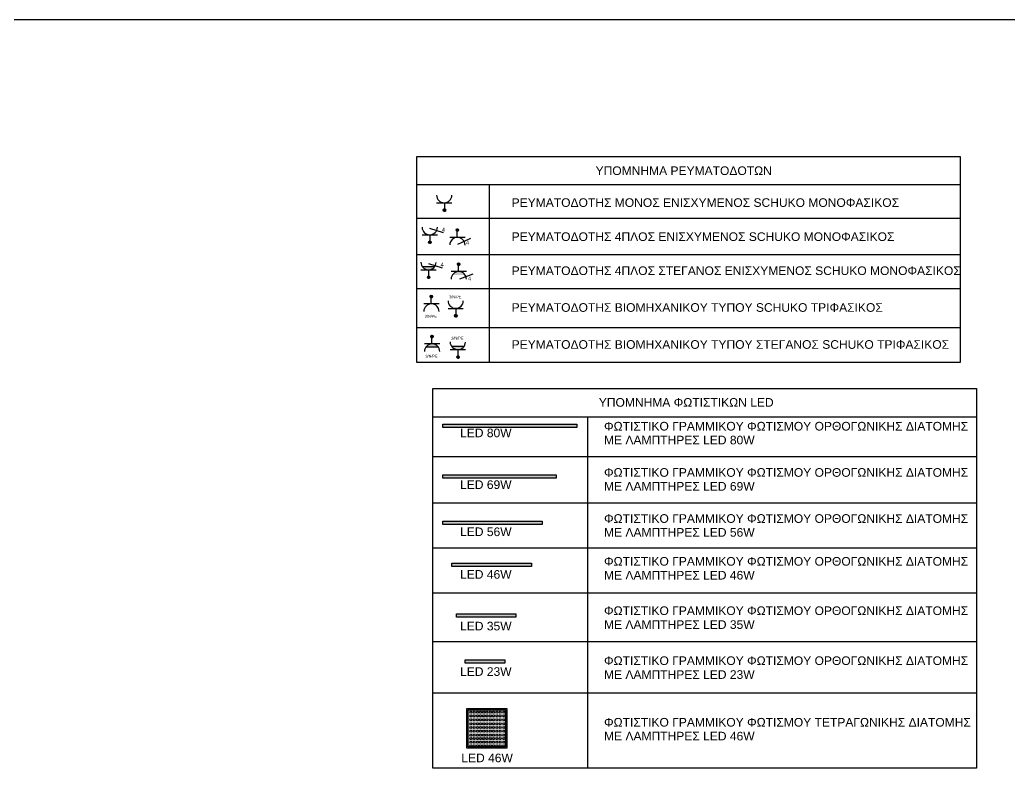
# Model space of a CAD drawing. Header units: metres. Extents: x -11 to 85, y -301 to 135.
# Drawn here: x 49.72 to 64.64, y -253.64 to -242.34 of the extents above; entities that cross this region are included whole.
import ezdxf

# ---------------------------------------------------------------- set-up
doc = ezdxf.new("R2010")
doc.units = ezdxf.units.M
doc.header["$LTSCALE"] = 0.036
for name, color, linetype in [('BORDER', 5, 'Continuous'), ('electext', 20, 'Continuous'), ('hatch color', 252, 'Continuous'), ('HLEK-SYMBOL', 3, 'Continuous'), ('HLEK_FL001_SYMBOLS', 230, 'Continuous'), ('KYKLOFORHTES', 152, 'Continuous'), ('LAYER-ON', 4, 'Continuous')]:
    doc.layers.add(name, color=color, linetype=linetype)
doc.styles.add('COMU-N', font='arial.ttf')
doc.styles.get("Standard").update_dxf_attribs({"font": 'arial.ttf'})

# ---------------------------------------------------------------- blocks, each defined once
blk = doc.blocks.new('art103')
at = {"layer": 'BORDER'}
blk.add_line((20.75, 14.6), (0.25, 14.6), dxfattribs=at)
blk = doc.blocks.new('gJ6_a14')
at = {"linetype": 'Continuous'}
for p, q in [((-0.1176, 0.1119), (0.113, 0.1119)), ((0, 0.1119), (0, 0))]:
    blk.add_line(p, q, dxfattribs=at)
blk.add_arc((-0.0023, 0.2279), 0.1153, 180, 358.95657, dxfattribs=at)
blk = doc.blocks.new('*X1779')
at = {"color": 0}
for p, q in [((15.598, 2.587), (15.737, 2.727)), ((15.598, 2.622), (15.702, 2.727)), ((15.601, 2.607), (15.609, 2.616)), ((15.604, 2.646), (15.605, 2.647)), ((15.605, 2.559), (15.765, 2.719)), ((15.605, 2.577), (15.614, 2.585)), ((15.609, 2.652), (15.618, 2.66)), ((15.611, 2.547), (15.618, 2.554)), ((15.614, 2.621), (15.623, 2.63)), ((15.617, 2.536), (15.789, 2.707)), ((15.618, 2.59), (15.627, 2.599)), ((15.623, 2.665), (15.631, 2.674)), ((15.623, 2.559), (15.631, 2.568)), ((15.627, 2.634), (15.636, 2.643)), ((15.627, 2.528), (15.636, 2.537)), ((15.631, 2.603), (15.64, 2.612)), ((15.633, 2.516), (15.808, 2.691)), ((15.636, 2.678), (15.645, 2.687)), ((15.636, 2.572), (15.645, 2.581)), ((15.64, 2.647), (15.649, 2.656)), ((15.64, 2.541), (15.649, 2.55)), ((15.645, 2.616), (15.654, 2.625)), ((15.645, 2.51), (15.654, 2.519)), ((15.649, 2.691), (15.658, 2.7)), ((15.649, 2.585), (15.658, 2.594)), ((15.653, 2.501), (15.824, 2.672)), ((15.654, 2.66), (15.662, 2.669)), ((15.654, 2.554), (15.662, 2.563)), ((15.658, 2.63), (15.667, 2.638)), ((15.658, 2.523), (15.667, 2.532)), ((15.662, 2.705), (15.671, 2.714)), ((15.662, 2.599), (15.671, 2.607)), ((15.664, 2.494), (15.671, 2.501)), ((15.667, 2.674), (15.676, 2.683)), ((15.667, 2.568), (15.676, 2.577)), ((15.671, 2.643), (15.68, 2.652)), ((15.671, 2.537), (15.68, 2.546)), ((15.676, 2.718), (15.678, 2.721)), ((15.676, 2.489), (15.836, 2.648)), ((15.676, 2.612), (15.685, 2.621)), ((15.676, 2.506), (15.685, 2.515)), ((15.68, 2.687), (15.689, 2.696)), ((15.68, 2.581), (15.689, 2.59)), ((15.685, 2.656), (15.693, 2.665)), ((15.685, 2.55), (15.693, 2.559)), ((15.689, 2.625), (15.698, 2.634)), ((15.689, 2.519), (15.698, 2.528)), ((15.693, 2.7), (15.702, 2.709)), ((15.693, 2.594), (15.702, 2.603)), ((15.693, 2.488), (15.702, 2.497)), ((15.698, 2.669), (15.707, 2.678)), ((15.698, 2.563), (15.707, 2.572)), ((15.702, 2.638), (15.711, 2.647)), ((15.702, 2.532), (15.711, 2.541)), ((15.705, 2.482), (15.843, 2.62)), ((15.707, 2.714), (15.715, 2.722)), ((15.707, 2.607), (15.715, 2.616)), ((15.707, 2.501), (15.715, 2.51)), ((15.711, 2.683), (15.72, 2.691)), ((15.711, 2.577), (15.72, 2.585)), ((15.715, 2.652), (15.724, 2.66)), ((15.715, 2.546), (15.724, 2.554)), ((15.72, 2.727), (15.721, 2.728)), ((15.72, 2.621), (15.729, 2.63)), ((15.72, 2.515), (15.729, 2.523)), ((15.724, 2.696), (15.733, 2.705)), ((15.724, 2.59), (15.733, 2.599)), ((15.724, 2.484), (15.733, 2.493)), ((15.729, 2.665), (15.738, 2.674)), ((15.729, 2.559), (15.738, 2.568)), ((15.733, 2.634), (15.742, 2.643)), ((15.733, 2.528), (15.742, 2.537)), ((15.738, 2.709), (15.746, 2.718)), ((15.738, 2.603), (15.746, 2.612)), ((15.738, 2.497), (15.746, 2.506)), ((15.741, 2.482), (15.842, 2.584)), ((15.742, 2.678), (15.751, 2.687)), ((15.742, 2.572), (15.751, 2.581)), ((15.746, 2.647), (15.755, 2.656)), ((15.746, 2.541), (15.755, 2.55)), ((15.751, 2.722), (15.752, 2.724)), ((15.751, 2.616), (15.76, 2.625)), ((15.751, 2.51), (15.76, 2.519)), ((15.755, 2.691), (15.764, 2.7)), ((15.755, 2.585), (15.764, 2.594)), ((15.76, 2.66), (15.768, 2.669)), ((15.76, 2.554), (15.768, 2.563)), ((15.764, 2.63), (15.773, 2.638)), ((15.764, 2.523), (15.773, 2.532)), ((15.768, 2.705), (15.777, 2.714)), ((15.768, 2.599), (15.777, 2.607)), ((15.768, 2.493), (15.777, 2.501)), ((15.773, 2.674), (15.782, 2.683)), ((15.773, 2.568), (15.782, 2.577)), ((15.777, 2.643), (15.786, 2.652)), ((15.777, 2.537), (15.786, 2.546)), ((15.782, 2.612), (15.791, 2.621)), ((15.782, 2.506), (15.791, 2.515)), ((15.786, 2.687), (15.795, 2.696)), ((15.786, 2.581), (15.795, 2.59)), ((15.791, 2.656), (15.799, 2.665)), ((15.791, 2.55), (15.799, 2.559)), ((15.795, 2.625), (15.804, 2.634)), ((15.795, 2.519), (15.804, 2.528)), ((15.799, 2.594), (15.808, 2.603)), ((15.804, 2.669), (15.813, 2.678)), ((15.804, 2.563), (15.813, 2.572)), ((15.808, 2.638), (15.817, 2.647)), ((15.808, 2.532), (15.817, 2.541)), ((15.813, 2.607), (15.822, 2.616)), ((15.817, 2.577), (15.826, 2.585)), ((15.822, 2.652), (15.83, 2.66)), ((15.822, 2.546), (15.83, 2.554)), ((15.826, 2.621), (15.835, 2.63)), ((15.83, 2.59), (15.839, 2.599)), ((15.835, 2.559), (15.835, 2.56)), ((15.839, 2.634), (15.84, 2.635)), ((15.844, 2.603), (15.844, 2.603))]:
    blk.add_line(p, q, dxfattribs=at)
blk = doc.blocks.new('GJ6_A78')
at = {"layer": 'HLEK-SYMBOL', "color": 0, "linetype": 'Continuous'}
blk.add_circle((0, 0), 0.0989, dxfattribs=at)
at = {"layer": 'HLEK-SYMBOL', "color": 0, "xscale": 0.8, "yscale": 0.8, "zscale": 0.8}
blk.add_blockref('*X1779', (-12.576, -2.084), dxfattribs=at)
blk = doc.blocks.new('priza')
at = {"layer": 'HLEK_FL001_SYMBOLS', "rotation": 180}
blk.add_blockref('gJ6_a14', (87.4, -100.495), dxfattribs=at)
at = {"layer": 'HLEK_FL001_SYMBOLS', "xscale": 0.1951472641207488, "yscale": 0.1951472641207488, "zscale": 0.1951472641207488}
blk.add_blockref('GJ6_A78', (87.4, -100.495), dxfattribs=at)
blk = doc.blocks.new('priza tetrapli')
at = {"layer": 'HLEK_FL001_SYMBOLS', "ltscale": 5}
blk.add_line((444.126, -18.901), (444.331, -18.966), dxfattribs=at)
at = {"layer": 'HLEK_FL001_SYMBOLS', "rotation": 180}
blk.add_blockref('priza', (531.53, -119.607), dxfattribs=at)
at = {"layer": 'HLEK_FL001_SYMBOLS', "ltscale": 5}
blk.add_text('4', height=0.06, dxfattribs=at).set_placement((444.31, -18.952))
blk = doc.blocks.new('priza tetrapli stegani')
at = {"layer": 'HLEK_FL001_SYMBOLS', "ltscale": 5}
h = blk.add_hatch(color=256, dxfattribs=at)
h.dxf.hatch_style = 1
h.paths.add_polyline_path([(443.2, -18.99, 0.523538), (443.39, -18.99)])
for p, q in [((443.294, -18.941), (443.499, -19.007)), ((443.2, -18.99), (443.39, -18.99))]:
    blk.add_line(p, q, dxfattribs=at)
at = {"layer": 'HLEK_FL001_SYMBOLS', "rotation": 180}
blk.add_blockref('priza', (530.697, -119.647), dxfattribs=at)
at = {"layer": 'HLEK_FL001_SYMBOLS', "ltscale": 5}
blk.add_text('4', height=0.06, dxfattribs=at).set_placement((443.477, -18.992))
blk = doc.blocks.new('priza biomixaniki')
at = {"layer": 'HLEK_FL001_SYMBOLS', "ltscale": 5}
h = blk.add_hatch(color=256, dxfattribs=at)
h.dxf.hatch_style = 1
h.paths.add_polyline_path([(443.2, -18.353, 0.523538), (443.39, -18.353)])
blk.add_line((443.2, -18.353), (443.39, -18.353), dxfattribs=at)
at = {"layer": 'HLEK_FL001_SYMBOLS', "rotation": 180}
blk.add_blockref('priza', (530.697, -119.011), dxfattribs=at)
at = {"layer": 'HLEK_FL001_SYMBOLS', "ltscale": 5}
blk.add_text('3/N/PE', height=0.042, dxfattribs=at).set_placement((443.195, -18.252))
blk = doc.blocks.new('tetrapli priza')
at = {"layer": 'HLEK_FL001_SYMBOLS', "ltscale": 5}
blk.add_line((479.644, -48.267), (479.839, -48.177), dxfattribs=at)
at = {"layer": 'HLEK_FL001_SYMBOLS'}
blk.add_blockref('priza', (392.234, 52.442), dxfattribs=at)
at = {"layer": 'HLEK_FL001_SYMBOLS', "ltscale": 5}
blk.add_text('4', height=0.06, dxfattribs=at).set_placement((479.764, -48.277))
blk = doc.blocks.new('tetrapli priza stegani')
at = {"layer": 'HLEK_FL001_SYMBOLS', "ltscale": 5}
h = blk.add_hatch(color=256, dxfattribs=at)
h.dxf.hatch_style = 1
h.paths.add_polyline_path([(477.948, -47.453, 0.523538), (477.759, -47.453)])
blk.add_line((477.87, -47.511), (478.071, -47.435), dxfattribs=at)
at = {"layer": 'HLEK_FL001_SYMBOLS'}
blk.add_blockref('priza', (390.451, 53.204), dxfattribs=at)
at = {"layer": 'HLEK_FL001_SYMBOLS', "ltscale": 5}
blk.add_text('4', height=0.06, dxfattribs=at).set_placement((477.994, -47.538))
blk = doc.blocks.new('biomixaniki priza')
at = {"layer": 'HLEK_FL001_SYMBOLS', "ltscale": 5}
h = blk.add_hatch(color=256, dxfattribs=at)
h.dxf.hatch_style = 1
h.paths.add_polyline_path([(461.251, -43.38, 0.523538), (461.061, -43.38)])
blk.add_line((461.251, -43.38), (461.061, -43.38), dxfattribs=at)
at = {"layer": 'HLEK_FL001_SYMBOLS'}
blk.add_blockref('priza', (373.754, 57.277), dxfattribs=at)
at = {"layer": 'HLEK_FL001_SYMBOLS', "ltscale": 5}
blk.add_text('3/N/PE', height=0.042, dxfattribs=at).set_placement((461.054, -43.537))
blk = doc.blocks.new('priza 1 biomizaniki')
at = {"layer": 'HLEK_FL001_SYMBOLS', "rotation": 180}
blk.add_blockref('priza', (552.431, -76.45), dxfattribs=at)
at = {"layer": 'HLEK_FL001_SYMBOLS', "ltscale": 5}
blk.add_text('3/N/PE', height=0.042, dxfattribs=at).set_placement((464.929, 24.309))
blk = doc.blocks.new('biomixaniki priza 1')
at = {"layer": 'HLEK_FL001_SYMBOLS'}
blk.add_blockref('priza', (376.919, 124.932), dxfattribs=at)
at = {"layer": 'HLEK_FL001_SYMBOLS', "ltscale": 5}
blk.add_text('3/N/PE', height=0.042, dxfattribs=at).set_placement((464.219, 24.118))
blk = doc.blocks.new('lampes fthorismou 150')
at = {"layer": 'hatch color'}
blk.add_hatch(color=181, dxfattribs=at).paths.add_polyline_path([(5.487, 4.642), (5.487, 4.692), (6.987, 4.692), (6.987, 4.642)])
at = {"layer": 'HLEK_FL001_SYMBOLS'}
blk.add_lwpolyline([(5.487, 4.642), (5.487, 4.692), (6.987, 4.692), (6.987, 4.642)], close=True, dxfattribs=at)
blk = doc.blocks.new('lampes fthorismou 120')
at = {"layer": 'hatch color'}
blk.add_hatch(color=181, dxfattribs=at).paths.add_polyline_path([(84.181, -99.264), (84.181, -99.214), (85.381, -99.214), (85.381, -99.264)])
at = {"layer": 'HLEK_FL001_SYMBOLS'}
blk.add_lwpolyline([(84.181, -99.264), (84.181, -99.214), (85.381, -99.214), (85.381, -99.264)], close=True, dxfattribs=at)
blk = doc.blocks.new('led 23W')
at = {"layer": 'hatch color'}
blk.add_hatch(color=181, dxfattribs=at).paths.add_polyline_path([(101.239, -6.773), (101.239, -6.723), (101.838, -6.723), (101.838, -6.773)])
at = {"layer": 'HLEK_FL001_SYMBOLS'}
blk.add_lwpolyline([(101.239, -6.773), (101.239, -6.723), (101.838, -6.723), (101.838, -6.773)], close=True, dxfattribs=at)
blk = doc.blocks.new('led 69W')
at = {"layer": 'hatch color'}
blk.add_hatch(color=181, dxfattribs=at).paths.add_polyline_path([(102.808, -3.636), (102.808, -3.686), (101.101, -3.686), (101.101, -3.636)])
at = {"layer": 'HLEK_FL001_SYMBOLS'}
blk.add_lwpolyline([(102.808, -3.636), (102.808, -3.686), (101.101, -3.686), (101.101, -3.636)], close=True, dxfattribs=at)
blk = doc.blocks.new('led 80W')
at = {"layer": 'hatch color'}
blk.add_hatch(color=181, dxfattribs=at).paths.add_polyline_path([(103.124, -2.587), (103.124, -2.637), (101.101, -2.637), (101.101, -2.587)])
at = {"layer": 'HLEK_FL001_SYMBOLS'}
blk.add_lwpolyline([(103.124, -2.587), (103.124, -2.637), (101.101, -2.637), (101.101, -2.587)], close=True, dxfattribs=at)
blk = doc.blocks.new('led 46W tetragono')
at = {"layer": 'HLEK_FL001_SYMBOLS'}
h = blk.add_hatch(color=256, dxfattribs=at)
h.dxf.hatch_style = 1
h.paths.add_polyline_path([(104.728, -8.122), (104.728, -8.722), (105.328, -8.722), (105.328, -8.122)])
h.paths.add_polyline_path([(105.308, -8.142), (105.308, -8.702), (104.748, -8.702), (104.748, -8.142)], flags=16)
h.paths.add_polyline_path([(104.949, -8.177, -1), (104.919, -8.177, -1)], flags=0)
h.paths.add_polyline_path([(104.995, -8.177, -1), (104.965, -8.177, -1)], flags=0)
h.paths.add_polyline_path([(104.901, -8.177, -1), (104.871, -8.177, -1)], flags=0)
h.paths.add_polyline_path([(105.043, -8.177, -1), (105.013, -8.177, -1)], flags=0)
h.paths.add_polyline_path([(104.949, -8.234, -1), (104.919, -8.234, -1)], flags=0)
h.paths.add_polyline_path([(104.995, -8.234, -1), (104.965, -8.234, -1)], flags=0)
h.paths.add_polyline_path([(104.901, -8.234, -1), (104.871, -8.234, -1)], flags=0)
h.paths.add_polyline_path([(104.853, -8.177, -1), (104.823, -8.177, -1)], flags=0)
h.paths.add_polyline_path([(105.043, -8.234, -1), (105.013, -8.234, -1)], flags=0)
h.paths.add_polyline_path([(105.095, -8.177, -1), (105.065, -8.177, -1)], flags=0)
h.paths.add_polyline_path([(104.853, -8.234, -1), (104.823, -8.234, -1)], flags=0)
h.paths.add_polyline_path([(105.095, -8.234, -1), (105.065, -8.234, -1)], flags=0)
h.paths.add_polyline_path([(104.949, -8.293, -1), (104.919, -8.293, -1)], flags=0)
h.paths.add_polyline_path([(104.995, -8.293, -1), (104.965, -8.293, -1)], flags=0)
h.paths.add_polyline_path([(104.801, -8.177, -1), (104.771, -8.177, -1)], flags=0)
h.paths.add_polyline_path([(104.901, -8.293, -1), (104.871, -8.293, -1)], flags=0)
h.paths.add_polyline_path([(105.043, -8.293, -1), (105.013, -8.293, -1)], flags=0)
h.paths.add_polyline_path([(105.145, -8.177, -1), (105.115, -8.177, -1)], flags=0)
h.paths.add_polyline_path([(104.801, -8.234, -1), (104.771, -8.234, -1)], flags=0)
h.paths.add_polyline_path([(104.853, -8.293, -1), (104.823, -8.293, -1)], flags=0)
h.paths.add_polyline_path([(105.145, -8.234, -1), (105.115, -8.234, -1)], flags=0)
h.paths.add_polyline_path([(105.095, -8.293, -1), (105.065, -8.293, -1)], flags=0)
h.paths.add_polyline_path([(104.949, -8.352, -1), (104.919, -8.352, -1)], flags=0)
h.paths.add_polyline_path([(104.995, -8.352, -1), (104.965, -8.352, -1)], flags=0)
h.paths.add_polyline_path([(105.194, -8.177, -1), (105.164, -8.177, -1)], flags=0)
h.paths.add_polyline_path([(104.901, -8.352, -1), (104.871, -8.352, -1)], flags=0)
h.paths.add_polyline_path([(105.043, -8.352, -1), (105.013, -8.352, -1)], flags=0)
h.paths.add_polyline_path([(104.801, -8.293, -1), (104.771, -8.293, -1)], flags=0)
h.paths.add_polyline_path([(105.145, -8.293, -1), (105.115, -8.293, -1)], flags=0)
h.paths.add_polyline_path([(105.194, -8.234, -1), (105.164, -8.234, -1)], flags=0)
h.paths.add_polyline_path([(104.853, -8.352, -1), (104.823, -8.352, -1)], flags=0)
h.paths.add_polyline_path([(105.095, -8.352, -1), (105.065, -8.352, -1)], flags=0)
h.paths.add_polyline_path([(105.194, -8.293, -1), (105.164, -8.293, -1)], flags=0)
h.paths.add_polyline_path([(105.244, -8.177, -1), (105.214, -8.177, -1)], flags=0)
h.paths.add_polyline_path([(104.801, -8.352, -1), (104.771, -8.352, -1)], flags=0)
h.paths.add_polyline_path([(104.949, -8.408, -1), (104.919, -8.408, -1)], flags=0)
h.paths.add_polyline_path([(104.995, -8.408, -1), (104.965, -8.408, -1)], flags=0)
h.paths.add_polyline_path([(105.145, -8.352, -1), (105.115, -8.352, -1)], flags=0)
h.paths.add_polyline_path([(104.901, -8.408, -1), (104.871, -8.408, -1)], flags=0)
h.paths.add_polyline_path([(105.043, -8.408, -1), (105.013, -8.408, -1)], flags=0)
h.paths.add_polyline_path([(105.244, -8.234, -1), (105.214, -8.234, -1)], flags=0)
h.paths.add_polyline_path([(104.853, -8.408, -1), (104.823, -8.408, -1)], flags=0)
h.paths.add_polyline_path([(105.095, -8.408, -1), (105.065, -8.408, -1)], flags=0)
h.paths.add_polyline_path([(105.194, -8.352, -1), (105.164, -8.352, -1)], flags=0)
h.paths.add_polyline_path([(105.244, -8.293, -1), (105.214, -8.293, -1)], flags=0)
h.paths.add_polyline_path([(104.801, -8.408, -1), (104.771, -8.408, -1)], flags=0)
h.paths.add_polyline_path([(105.145, -8.408, -1), (105.115, -8.408, -1)], flags=0)
h.paths.add_polyline_path([(105.299, -8.177, -1), (105.269, -8.177, -1)], flags=0)
h.paths.add_polyline_path([(104.949, -8.465, -1), (104.919, -8.465, -1)], flags=0)
h.paths.add_polyline_path([(104.995, -8.465, -1), (104.965, -8.465, -1)], flags=0)
h.paths.add_polyline_path([(104.901, -8.465, -1), (104.871, -8.465, -1)], flags=0)
h.paths.add_polyline_path([(105.043, -8.465, -1), (105.013, -8.465, -1)], flags=0)
h.paths.add_polyline_path([(105.299, -8.234, -1), (105.269, -8.234, -1)], flags=0)
h.paths.add_polyline_path([(105.244, -8.352, -1), (105.214, -8.352, -1)], flags=0)
h.paths.add_polyline_path([(104.853, -8.465, -1), (104.823, -8.465, -1)], flags=0)
h.paths.add_polyline_path([(105.194, -8.408, -1), (105.164, -8.408, -1)], flags=0)
h.paths.add_polyline_path([(105.095, -8.465, -1), (105.065, -8.465, -1)], flags=0)
h.paths.add_polyline_path([(105.299, -8.293, -1), (105.269, -8.293, -1)], flags=0)
h.paths.add_polyline_path([(104.801, -8.465, -1), (104.771, -8.465, -1)], flags=0)
h.paths.add_polyline_path([(105.145, -8.465, -1), (105.115, -8.465, -1)], flags=0)
h.paths.add_polyline_path([(105.244, -8.408, -1), (105.214, -8.408, -1)], flags=0)
h.paths.add_polyline_path([(104.949, -8.522, -1), (104.919, -8.522, -1)], flags=0)
h.paths.add_polyline_path([(104.995, -8.522, -1), (104.965, -8.522, -1)], flags=0)
h.paths.add_polyline_path([(105.299, -8.352, -1), (105.269, -8.352, -1)], flags=0)
h.paths.add_polyline_path([(104.901, -8.522, -1), (104.871, -8.522, -1)], flags=0)
h.paths.add_polyline_path([(105.043, -8.522, -1), (105.013, -8.522, -1)], flags=0)
h.paths.add_polyline_path([(105.194, -8.465, -1), (105.164, -8.465, -1)], flags=0)
h.paths.add_polyline_path([(104.853, -8.522, -1), (104.823, -8.522, -1)], flags=0)
h.paths.add_polyline_path([(105.095, -8.522, -1), (105.065, -8.522, -1)], flags=0)
h.paths.add_polyline_path([(104.801, -8.522, -1), (104.771, -8.522, -1)], flags=0)
h.paths.add_polyline_path([(105.145, -8.522, -1), (105.115, -8.522, -1)], flags=0)
h.paths.add_polyline_path([(105.299, -8.408, -1), (105.269, -8.408, -1)], flags=0)
h.paths.add_polyline_path([(105.244, -8.465, -1), (105.214, -8.465, -1)], flags=0)
h.paths.add_polyline_path([(104.949, -8.576, -1), (104.919, -8.576, -1)], flags=0)
h.paths.add_polyline_path([(104.995, -8.576, -1), (104.965, -8.576, -1)], flags=0)
h.paths.add_polyline_path([(105.194, -8.522, -1), (105.164, -8.522, -1)], flags=0)
h.paths.add_polyline_path([(104.901, -8.576, -1), (104.871, -8.576, -1)], flags=0)
h.paths.add_polyline_path([(105.043, -8.576, -1), (105.013, -8.576, -1)], flags=0)
h.paths.add_polyline_path([(104.853, -8.576, -1), (104.823, -8.576, -1)], flags=0)
h.paths.add_polyline_path([(105.095, -8.576, -1), (105.065, -8.576, -1)], flags=0)
h.paths.add_polyline_path([(105.299, -8.465, -1), (105.269, -8.465, -1)], flags=0)
h.paths.add_polyline_path([(104.801, -8.576, -1), (104.771, -8.576, -1)], flags=0)
h.paths.add_polyline_path([(105.244, -8.522, -1), (105.214, -8.522, -1)], flags=0)
h.paths.add_polyline_path([(105.145, -8.576, -1), (105.115, -8.576, -1)], flags=0)
h.paths.add_polyline_path([(105.194, -8.576, -1), (105.164, -8.576, -1)], flags=0)
h.paths.add_polyline_path([(104.949, -8.63, -1), (104.919, -8.63, -1)], flags=0)
h.paths.add_polyline_path([(104.995, -8.63, -1), (104.965, -8.63, -1)], flags=0)
h.paths.add_polyline_path([(104.901, -8.63, -1), (104.871, -8.63, -1)], flags=0)
h.paths.add_polyline_path([(105.043, -8.63, -1), (105.013, -8.63, -1)], flags=0)
h.paths.add_polyline_path([(105.299, -8.522, -1), (105.269, -8.522, -1)], flags=0)
h.paths.add_polyline_path([(104.853, -8.63, -1), (104.823, -8.63, -1)], flags=0)
h.paths.add_polyline_path([(105.095, -8.63, -1), (105.065, -8.63, -1)], flags=0)
h.paths.add_polyline_path([(105.244, -8.576, -1), (105.214, -8.576, -1)], flags=0)
h.paths.add_polyline_path([(104.801, -8.63, -1), (104.771, -8.63, -1)], flags=0)
h.paths.add_polyline_path([(105.145, -8.63, -1), (105.115, -8.63, -1)], flags=0)
h.paths.add_polyline_path([(105.194, -8.63, -1), (105.164, -8.63, -1)], flags=0)
h.paths.add_polyline_path([(104.949, -8.683, -1), (104.919, -8.683, -1)], flags=0)
h.paths.add_polyline_path([(104.995, -8.683, -1), (104.965, -8.683, -1)], flags=0)
h.paths.add_polyline_path([(105.299, -8.576, -1), (105.269, -8.576, -1)], flags=0)
h.paths.add_polyline_path([(104.901, -8.683, -1), (104.871, -8.683, -1)], flags=0)
h.paths.add_polyline_path([(105.043, -8.683, -1), (105.013, -8.683, -1)], flags=0)
h.paths.add_polyline_path([(104.853, -8.683, -1), (104.823, -8.683, -1)], flags=0)
h.paths.add_polyline_path([(105.095, -8.683, -1), (105.065, -8.683, -1)], flags=0)
h.paths.add_polyline_path([(105.244, -8.63, -1), (105.214, -8.63, -1)], flags=0)
h.paths.add_polyline_path([(104.801, -8.683, -1), (104.771, -8.683, -1)], flags=0)
h.paths.add_polyline_path([(105.145, -8.683, -1), (105.115, -8.683, -1)], flags=0)
h.paths.add_polyline_path([(105.194, -8.683, -1), (105.164, -8.683, -1)], flags=0)
h.paths.add_polyline_path([(105.299, -8.63, -1), (105.269, -8.63, -1)], flags=0)
h.paths.add_polyline_path([(105.244, -8.683, -1), (105.214, -8.683, -1)], flags=0)
h.paths.add_polyline_path([(105.299, -8.683, -1), (105.269, -8.683, -1)], flags=0)
h = blk.add_hatch(color=181, dxfattribs=at)
h.dxf.hatch_style = 1
h.paths.add_polyline_path([(104.748, -8.142), (104.748, -8.702), (105.308, -8.702), (105.308, -8.142)])
h.paths.add_polyline_path([(104.995, -8.352, -1), (104.965, -8.352, -1)], flags=16)
h.paths.add_polyline_path([(105.043, -8.352, -1), (105.013, -8.352, -1)], flags=16)
h.paths.add_polyline_path([(104.965, -8.293, -1), (104.995, -8.293, -1)], flags=16)
h.paths.add_polyline_path([(105.013, -8.293, -1), (105.043, -8.293, -1)], flags=16)
h.paths.add_polyline_path([(104.949, -8.352, -1), (104.919, -8.352, -1)], flags=16)
h.paths.add_polyline_path([(104.919, -8.293, -1), (104.949, -8.293, -1)], flags=16)
h.paths.add_polyline_path([(105.095, -8.352, -1), (105.065, -8.352, -1)], flags=16)
h.paths.add_polyline_path([(105.065, -8.293, -1), (105.095, -8.293, -1)], flags=16)
h.paths.add_polyline_path([(104.995, -8.408, -1), (104.965, -8.408, -1)], flags=16)
h.paths.add_polyline_path([(105.043, -8.408, -1), (105.013, -8.408, -1)], flags=16)
h.paths.add_polyline_path([(104.965, -8.234, -1), (104.995, -8.234, -1)], flags=16)
h.paths.add_polyline_path([(105.013, -8.234, -1), (105.043, -8.234, -1)], flags=16)
h.paths.add_polyline_path([(104.949, -8.408, -1), (104.919, -8.408, -1)], flags=16)
h.paths.add_polyline_path([(105.095, -8.408, -1), (105.065, -8.408, -1)], flags=16)
h.paths.add_polyline_path([(104.919, -8.234, -1), (104.949, -8.234, -1)], flags=16)
h.paths.add_polyline_path([(105.065, -8.234, -1), (105.095, -8.234, -1)], flags=16)
h.paths.add_polyline_path([(104.901, -8.352, -1), (104.871, -8.352, -1)], flags=16)
h.paths.add_polyline_path([(104.871, -8.293, -1), (104.901, -8.293, -1)], flags=16)
h.paths.add_polyline_path([(105.145, -8.352, -1), (105.115, -8.352, -1)], flags=16)
h.paths.add_polyline_path([(105.115, -8.293, -1), (105.145, -8.293, -1)], flags=16)
h.paths.add_polyline_path([(104.995, -8.465, -1), (104.965, -8.465, -1)], flags=16)
h.paths.add_polyline_path([(105.043, -8.465, -1), (105.013, -8.465, -1)], flags=16)
h.paths.add_polyline_path([(104.901, -8.408, -1), (104.871, -8.408, -1)], flags=16)
h.paths.add_polyline_path([(104.871, -8.234, -1), (104.901, -8.234, -1)], flags=16)
h.paths.add_polyline_path([(104.965, -8.177, -1), (104.995, -8.177, -1)], flags=16)
h.paths.add_polyline_path([(105.013, -8.177, -1), (105.043, -8.177, -1)], flags=16)
h.paths.add_polyline_path([(105.145, -8.408, -1), (105.115, -8.408, -1)], flags=16)
h.paths.add_polyline_path([(104.949, -8.465, -1), (104.919, -8.465, -1)], flags=16)
h.paths.add_polyline_path([(105.115, -8.234, -1), (105.145, -8.234, -1)], flags=16)
h.paths.add_polyline_path([(105.095, -8.465, -1), (105.065, -8.465, -1)], flags=16)
h.paths.add_polyline_path([(104.919, -8.177, -1), (104.949, -8.177, -1)], flags=16)
h.paths.add_polyline_path([(105.065, -8.177, -1), (105.095, -8.177, -1)], flags=16)
h.paths.add_polyline_path([(104.853, -8.352, -1), (104.823, -8.352, -1)], flags=16)
h.paths.add_polyline_path([(104.823, -8.293, -1), (104.853, -8.293, -1)], flags=16)
h.paths.add_polyline_path([(105.194, -8.352, -1), (105.164, -8.352, -1)], flags=16)
h.paths.add_polyline_path([(105.164, -8.293, -1), (105.194, -8.293, -1)], flags=16)
h.paths.add_polyline_path([(104.901, -8.465, -1), (104.871, -8.465, -1)], flags=16)
h.paths.add_polyline_path([(104.853, -8.408, -1), (104.823, -8.408, -1)], flags=16)
h.paths.add_polyline_path([(105.145, -8.465, -1), (105.115, -8.465, -1)], flags=16)
h.paths.add_polyline_path([(104.871, -8.177, -1), (104.901, -8.177, -1)], flags=16)
h.paths.add_polyline_path([(104.823, -8.234, -1), (104.853, -8.234, -1)], flags=16)
h.paths.add_polyline_path([(105.194, -8.408, -1), (105.164, -8.408, -1)], flags=16)
h.paths.add_polyline_path([(105.115, -8.177, -1), (105.145, -8.177, -1)], flags=16)
h.paths.add_polyline_path([(104.995, -8.522, -1), (104.965, -8.522, -1)], flags=16)
h.paths.add_polyline_path([(105.043, -8.522, -1), (105.013, -8.522, -1)], flags=16)
h.paths.add_polyline_path([(105.164, -8.234, -1), (105.194, -8.234, -1)], flags=16)
h.paths.add_polyline_path([(104.949, -8.522, -1), (104.919, -8.522, -1)], flags=16)
h.paths.add_polyline_path([(105.095, -8.522, -1), (105.065, -8.522, -1)], flags=16)
h.paths.add_polyline_path([(104.853, -8.465, -1), (104.823, -8.465, -1)], flags=16)
h.paths.add_polyline_path([(104.801, -8.352, -1), (104.771, -8.352, -1)], flags=16)
h.paths.add_polyline_path([(104.771, -8.293, -1), (104.801, -8.293, -1)], flags=16)
h.paths.add_polyline_path([(104.823, -8.177, -1), (104.853, -8.177, -1)], flags=16)
h.paths.add_polyline_path([(105.194, -8.465, -1), (105.164, -8.465, -1)], flags=16)
h.paths.add_polyline_path([(105.244, -8.352, -1), (105.214, -8.352, -1)], flags=16)
h.paths.add_polyline_path([(104.901, -8.522, -1), (104.871, -8.522, -1)], flags=16)
h.paths.add_polyline_path([(105.214, -8.293, -1), (105.244, -8.293, -1)], flags=16)
h.paths.add_polyline_path([(105.164, -8.177, -1), (105.194, -8.177, -1)], flags=16)
h.paths.add_polyline_path([(104.801, -8.408, -1), (104.771, -8.408, -1)], flags=16)
h.paths.add_polyline_path([(105.145, -8.522, -1), (105.115, -8.522, -1)], flags=16)
h.paths.add_polyline_path([(104.771, -8.234, -1), (104.801, -8.234, -1)], flags=16)
h.paths.add_polyline_path([(105.244, -8.408, -1), (105.214, -8.408, -1)], flags=16)
h.paths.add_polyline_path([(105.214, -8.234, -1), (105.244, -8.234, -1)], flags=16)
h.paths.add_polyline_path([(104.995, -8.576, -1), (104.965, -8.576, -1)], flags=16)
h.paths.add_polyline_path([(105.043, -8.576, -1), (105.013, -8.576, -1)], flags=16)
h.paths.add_polyline_path([(104.853, -8.522, -1), (104.823, -8.522, -1)], flags=16)
h.paths.add_polyline_path([(104.801, -8.465, -1), (104.771, -8.465, -1)], flags=16)
h.paths.add_polyline_path([(104.949, -8.576, -1), (104.919, -8.576, -1)], flags=16)
h.paths.add_polyline_path([(105.095, -8.576, -1), (105.065, -8.576, -1)], flags=16)
h.paths.add_polyline_path([(105.194, -8.522, -1), (105.164, -8.522, -1)], flags=16)
h.paths.add_polyline_path([(104.771, -8.177, -1), (104.801, -8.177, -1)], flags=16)
h.paths.add_polyline_path([(105.244, -8.465, -1), (105.214, -8.465, -1)], flags=16)
h.paths.add_polyline_path([(105.214, -8.177, -1), (105.244, -8.177, -1)], flags=16)
h.paths.add_polyline_path([(104.901, -8.576, -1), (104.871, -8.576, -1)], flags=16)
h.paths.add_polyline_path([(105.145, -8.576, -1), (105.115, -8.576, -1)], flags=16)
h.paths.add_polyline_path([(105.299, -8.352, -1), (105.269, -8.352, -1)], flags=16)
h.paths.add_polyline_path([(105.269, -8.293, -1), (105.299, -8.293, -1)], flags=16)
h.paths.add_polyline_path([(105.299, -8.408, -1), (105.269, -8.408, -1)], flags=16)
h.paths.add_polyline_path([(104.801, -8.522, -1), (104.771, -8.522, -1)], flags=16)
h.paths.add_polyline_path([(105.269, -8.234, -1), (105.299, -8.234, -1)], flags=16)
h.paths.add_polyline_path([(105.244, -8.522, -1), (105.214, -8.522, -1)], flags=16)
h.paths.add_polyline_path([(104.853, -8.576, -1), (104.823, -8.576, -1)], flags=16)
h.paths.add_polyline_path([(104.995, -8.63, -1), (104.965, -8.63, -1)], flags=16)
h.paths.add_polyline_path([(105.194, -8.576, -1), (105.164, -8.576, -1)], flags=16)
h.paths.add_polyline_path([(105.043, -8.63, -1), (105.013, -8.63, -1)], flags=16)
h.paths.add_polyline_path([(104.949, -8.63, -1), (104.919, -8.63, -1)], flags=16)
h.paths.add_polyline_path([(105.299, -8.465, -1), (105.269, -8.465, -1)], flags=16)
h.paths.add_polyline_path([(105.095, -8.63, -1), (105.065, -8.63, -1)], flags=16)
h.paths.add_polyline_path([(105.269, -8.177, -1), (105.299, -8.177, -1)], flags=16)
h.paths.add_polyline_path([(104.901, -8.63, -1), (104.871, -8.63, -1)], flags=16)
h.paths.add_polyline_path([(105.145, -8.63, -1), (105.115, -8.63, -1)], flags=16)
h.paths.add_polyline_path([(104.801, -8.576, -1), (104.771, -8.576, -1)], flags=16)
h.paths.add_polyline_path([(105.244, -8.576, -1), (105.214, -8.576, -1)], flags=16)
h.paths.add_polyline_path([(105.299, -8.522, -1), (105.269, -8.522, -1)], flags=16)
h.paths.add_polyline_path([(104.853, -8.63, -1), (104.823, -8.63, -1)], flags=16)
h.paths.add_polyline_path([(105.194, -8.63, -1), (105.164, -8.63, -1)], flags=16)
h.paths.add_polyline_path([(104.995, -8.683, -1), (104.965, -8.683, -1)], flags=16)
h.paths.add_polyline_path([(105.043, -8.683, -1), (105.013, -8.683, -1)], flags=16)
h.paths.add_polyline_path([(104.949, -8.683, -1), (104.919, -8.683, -1)], flags=16)
h.paths.add_polyline_path([(105.095, -8.683, -1), (105.065, -8.683, -1)], flags=16)
h.paths.add_polyline_path([(104.801, -8.63, -1), (104.771, -8.63, -1)], flags=16)
h.paths.add_polyline_path([(104.901, -8.683, -1), (104.871, -8.683, -1)], flags=16)
h.paths.add_polyline_path([(105.299, -8.576, -1), (105.269, -8.576, -1)], flags=16)
h.paths.add_polyline_path([(105.145, -8.683, -1), (105.115, -8.683, -1)], flags=16)
h.paths.add_polyline_path([(105.244, -8.63, -1), (105.214, -8.63, -1)], flags=16)
h.paths.add_polyline_path([(104.853, -8.683, -1), (104.823, -8.683, -1)], flags=16)
h.paths.add_polyline_path([(105.194, -8.683, -1), (105.164, -8.683, -1)], flags=16)
h.paths.add_polyline_path([(105.299, -8.63, -1), (105.269, -8.63, -1)], flags=16)
h.paths.add_polyline_path([(104.801, -8.683, -1), (104.771, -8.683, -1)], flags=16)
h.paths.add_polyline_path([(105.244, -8.683, -1), (105.214, -8.683, -1)], flags=16)
h.paths.add_polyline_path([(105.299, -8.683, -1), (105.269, -8.683, -1)], flags=16)
for points in [[(104.728, -8.122), (105.328, -8.122), (105.328, -8.722), (104.728, -8.722)], [(104.748, -8.142), (105.308, -8.142), (105.308, -8.702), (104.748, -8.702)]]:
    blk.add_lwpolyline(points, close=True, dxfattribs=at)
for centre in [(104.786, -8.177), (104.838, -8.177), (104.886, -8.177), (104.934, -8.177), (104.98, -8.177), (105.028, -8.177), (105.08, -8.177), (105.13, -8.177), (105.179, -8.177), (105.229, -8.177), (105.284, -8.177), (104.786, -8.234), (104.786, -8.293), (104.786, -8.352), (104.838, -8.234), (104.838, -8.293), (104.838, -8.352), (104.886, -8.234), (104.886, -8.293), (104.886, -8.352), (104.934, -8.234), (104.934, -8.293), (104.934, -8.352), (104.98, -8.234), (104.98, -8.293), (104.98, -8.352), (105.028, -8.234), (105.028, -8.293), (105.028, -8.352), (105.08, -8.234), (105.08, -8.293), (105.08, -8.352), (105.13, -8.234), (105.13, -8.293), (105.13, -8.352), (105.179, -8.234), (105.179, -8.293), (105.179, -8.352), (105.229, -8.234), (105.229, -8.293), (105.229, -8.352), (105.284, -8.234), (105.284, -8.293), (105.284, -8.352), (104.786, -8.408), (104.786, -8.465), (104.838, -8.408), (104.838, -8.465), (104.886, -8.408), (104.886, -8.465), (104.934, -8.408), (104.934, -8.465), (104.98, -8.408), (104.98, -8.465), (105.028, -8.408), (105.028, -8.465), (105.08, -8.408), (105.08, -8.465), (105.13, -8.408), (105.13, -8.465), (105.179, -8.408), (105.179, -8.465), (105.229, -8.408), (105.229, -8.465), (105.284, -8.408), (105.284, -8.465), (104.786, -8.522), (104.786, -8.576), (104.786, -8.63), (104.838, -8.522), (104.838, -8.576), (104.838, -8.63), (104.886, -8.522), (104.886, -8.576), (104.886, -8.63), (104.934, -8.522), (104.934, -8.576), (104.934, -8.63), (104.98, -8.522), (104.98, -8.576), (104.98, -8.63), (105.028, -8.522), (105.028, -8.576), (105.028, -8.63), (105.08, -8.522), (105.08, -8.576), (105.08, -8.63), (105.13, -8.522), (105.13, -8.576), (105.13, -8.63), (105.179, -8.522), (105.179, -8.576), (105.179, -8.63), (105.229, -8.522), (105.229, -8.576), (105.229, -8.63), (105.284, -8.522), (105.284, -8.576), (105.284, -8.63), (104.786, -8.683), (104.838, -8.683), (104.886, -8.683), (104.934, -8.683), (104.98, -8.683), (105.028, -8.683), (105.08, -8.683), (105.13, -8.683), (105.179, -8.683), (105.229, -8.683), (105.284, -8.683)]:
    blk.add_circle(centre, 0.015, dxfattribs=at)

msp = doc.modelspace()

# ---------------------------------------------------------------- hatches: boundary and pattern name
at = {"layer": 'hatch color'}
msp.add_hatch(color=181, dxfattribs=at).paths.add_polyline_path([(56.308, -251.358), (56.308, -251.308), (57.203, -251.308), (57.203, -251.358)])

# ---------------------------------------------------------------- linework, layer by layer
at = {"layer": 'electext'}
for p, q in [((55.7, -244.826), (63.905, -244.826)), ((56.799, -244.826), (56.799, -247.514)), ((55.7, -245.336), (63.905, -245.336)), ((55.7, -245.885), (63.905, -245.885)), ((55.7, -246.396), (63.905, -246.396)), ((55.7, -246.984), (63.905, -246.984)), ((55.949, -248.334), (64.149, -248.334)), ((58.284, -248.331), (58.284, -253.635)), ((55.949, -248.934), (64.149, -248.934)), ((55.949, -249.632), (64.149, -249.632)), ((55.949, -250.309), (64.149, -250.309)), ((55.949, -250.987), (64.149, -250.987)), ((55.949, -251.723), (64.149, -251.723)), ((55.949, -252.497), (64.149, -252.497))]:
    msp.add_line(p, q, dxfattribs=at)
for points in [[(55.71, -244.404), (63.905, -244.404), (63.905, -247.514), (55.71, -247.514)], [(55.949, -247.905), (64.149, -247.905), (64.149, -253.635), (55.949, -253.635)]]:
    msp.add_lwpolyline(points, close=True, dxfattribs=at)
at = {"layer": 'HLEK_FL001_SYMBOLS'}
msp.add_lwpolyline([(56.308, -251.358), (56.308, -251.308), (57.203, -251.308), (57.203, -251.358)], close=True, dxfattribs=at)

# ---------------------------------------------------------------- block references
at = {"layer": 'HLEK_FL001_SYMBOLS', "rotation": 180}
for name, p in [('priza', (143.526, -345.711)), ('lampes fthorismou 150', (63.088, -245.264))]:
    msp.add_blockref(name, p, dxfattribs=at)
at = {"layer": 'HLEK_FL001_SYMBOLS'}
for name, p in [('priza tetrapli', (-388.223, -226.588)), ('tetrapli priza', (-423.314, -197.461)), ('priza tetrapli stegani', (-387.409, -227.077)), ('tetrapli priza stegani', (-421.511, -198.739)), ('biomixaniki priza 1', (-408.391, -270.955)), ('priza 1 biomizaniki', (-408.733, -270.854)), ('biomixaniki priza', (-405.216, -203.903)), ('priza biomixaniki', (-386.967, -228.916)), ('lampes fthorismou 120', (-27.941, -151.327)), ('led 46W tetragono', (-48.262, -244.613))]:
    msp.add_blockref(name, p, dxfattribs=at)
at = {"layer": 'KYKLOFORHTES'}
for name, p in [('led 80W', (-44.999, -245.858)), ('led 69W', (-44.999, -245.574)), ('led 23W', (-44.802, -245.276))]:
    msp.add_blockref(name, p, dxfattribs=at)
at = {"layer": 'LAYER-ON', "xscale": 4, "yscale": 4, "zscale": 4}
msp.add_blockref('art103', (0, -300.743), dxfattribs=at)

# ---------------------------------------------------------------- texts
at = {"layer": 'electext', "style": 'COMU-N'}
msp.add_text('ΥΠΟΜΝΗΜΑ ΦΩΤΙΣΤΙΚΩΝ LED', height=0.13, dxfattribs=at).set_placement((58.454, -248.181))
at = {"layer": 'electext'}
for s, p in [('ΦΩΤΙΣΤΙΚΟ ΓΡΑΜΜΙΚΟΥ ΦΩΤΙΣΜΟΥ ΟΡΘΟΓΩΝΙΚΗΣ ΔΙΑΤΟΜΗΣ', (58.533, -248.54)), ('LED 80W', (56.362, -248.641)), ('ΜΕ ΛΑΜΠΤΗΡΕΣ LED 80W', (58.533, -248.749)), ('ΦΩΤΙΣΤΙΚΟ ΓΡΑΜΜΙΚΟΥ ΦΩΤΙΣΜΟΥ ΟΡΘΟΓΩΝΙΚΗΣ ΔΙΑΤΟΜΗΣ', (58.533, -249.238)), ('LED 69W', (56.362, -249.422)), ('ΜΕ ΛΑΜΠΤΗΡΕΣ LED 69W', (58.533, -249.447)), ('ΦΩΤΙΣΤΙΚΟ ΓΡΑΜΜΙΚΟΥ ΦΩΤΙΣΜΟΥ ΟΡΘΟΓΩΝΙΚΗΣ ΔΙΑΤΟΜΗΣ', (58.533, -249.933)), ('LED 56W', (56.362, -250.133)), ('ΜΕ ΛΑΜΠΤΗΡΕΣ LED 56W', (58.533, -250.142)), ('ΦΩΤΙΣΤΙΚΟ ΓΡΑΜΜΙΚΟΥ ΦΩΤΙΣΜΟΥ ΟΡΘΟΓΩΝΙΚΗΣ ΔΙΑΤΟΜΗΣ', (58.533, -250.579)), ('LED 46W', (56.362, -250.776)), ('ΜΕ ΛΑΜΠΤΗΡΕΣ LED 46W', (58.533, -250.788)), ('ΦΩΤΙΣΤΙΚΟ ΓΡΑΜΜΙΚΟΥ ΦΩΤΙΣΜΟΥ ΟΡΘΟΓΩΝΙΚΗΣ ΔΙΑΤΟΜΗΣ', (58.533, -251.324)), ('LED 35W', (56.362, -251.556)), ('ΜΕ ΛΑΜΠΤΗΡΕΣ LED 35W', (58.533, -251.533)), ('ΦΩΤΙΣΤΙΚΟ ΓΡΑΜΜΙΚΟΥ ΦΩΤΙΣΜΟΥ ΟΡΘΟΓΩΝΙΚΗΣ ΔΙΑΤΟΜΗΣ', (58.533, -252.078)), ('LED 23W', (56.362, -252.242)), ('ΜΕ ΛΑΜΠΤΗΡΕΣ LED 23W', (58.533, -252.287)), ('ΦΩΤΙΣΤΙΚΟ ΓΡΑΜΜΙΚΟΥ ΦΩΤΙΣΜΟΥ ΤΕΤΡΑΓΩΝΙΚΗΣ ΔΙΑΤΟΜΗΣ', (58.533, -253.007)), ('ΜΕ ΛΑΜΠΤΗΡΕΣ LED 46W', (58.533, -253.216)), ('LED 46W', (56.381, -253.545))]:
    msp.add_text(s, height=0.13, dxfattribs=at).set_placement(p)
at = {"layer": 'electext', "char_height": 0.13, "width": 7.12633, "attachment_point": 1}
for s, insert in [('ΥΠΟΜΝΗΜΑ ΡΕΥΜΑΤΟΔΟΤΩΝ', (58.406, -244.555)), ('ΡΕΥΜΑΤΟΔΟΤΗΣ MONOΣ ΕΝΙΣΧΥΜΕΝΟΣ SCHUKO MONOΦΑΣΙΚΟΣ', (57.14, -245.036)), ('ΡΕΥΜΑΤΟΔΟΤΗΣ 4ΠΛΟΣ ΕΝΙΣΧΥΜΕΝΟΣ SCHUKO ΜΟΝΟΦΑΣΙΚΟΣ', (57.14, -245.55)), ('ΡΕΥΜΑΤΟΔΟΤΗΣ 4ΠΛΟΣ ΣΤΕΓΑΝΟΣ ΕΝΙΣΧΥΜΕΝΟΣ SCHUKO ΜΟΝΟΦΑΣΙΚΟΣ', (57.14, -246.064)), ('ΡΕΥΜΑΤΟΔΟΤΗΣ BIOMHXANIKOY TYΠΟΥ SCHUKO ΤΡΙΦΑΣΙΚΟΣ', (57.14, -246.619)), ('ΡΕΥΜΑΤΟΔΟΤΗΣ BIOMHXANIKOY TYΠΟΥ ΣΤΕΓΑΝΟΣ SCHUKO ΤΡΙΦΑΣΙΚΟΣ', (57.14, -247.177))]:
    msp.add_mtext(s, dxfattribs=dict(at, insert=insert))

doc.saveas('drawing.dxf')
